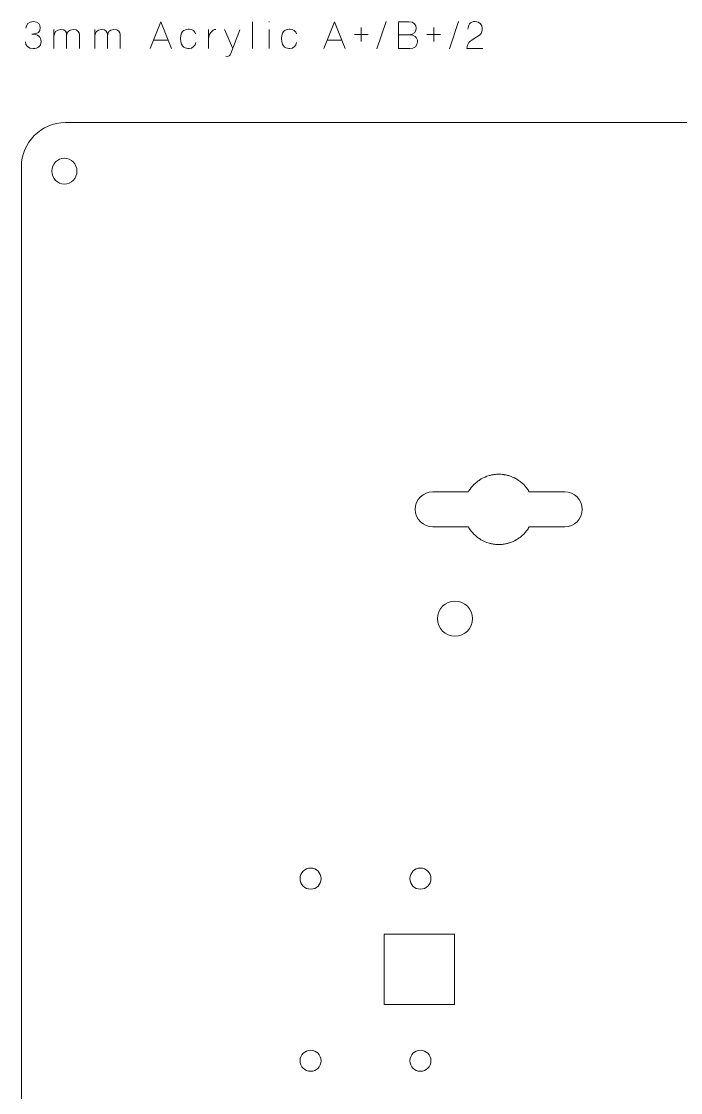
# Model space of a CAD drawing. Header units: inches. Extents: x -20.9 to 23.3, y -6.9 to 3.3.
# Drawn here: x 9.618 to 12.571, y -1.486 to 3.308 of the extents above; entities that cross this region are included whole.
import ezdxf

# ---------------------------------------------------------------- set-up
doc = ezdxf.new("R2010")
doc.units = ezdxf.units.IN
doc.header["$MEASUREMENT"] = 0
doc.layers.add('Layer 1', color=7, linetype='Continuous')

msp = doc.modelspace()

# ---------------------------------------------------------------- linework, layer by layer
at = {"layer": 'Layer 1', "color": 250, "lineweight": 9}
msp.add_lwpolyline([(11.2431, -1.092), (11.2431, -0.7771), (11.5581, -0.7771), (11.5581, -1.092), (11.2431, -1.092)], dxfattribs=at)
at = {"layer": 'Layer 1', "color": 222, "lineweight": 9}
for points, knots in [([(11.2518, 3.3084), (11.2518, 3.3084), (11.211, 3.1855), (11.211, 3.1855), (11.211, 3.1855), (11.2518, 3.3084), (11.2518, 3.3084)], [0, 0, 0, 0, 1, 1, 1, 2, 2, 2, 2]), ([(11.576, 3.3084), (11.576, 3.3084), (11.5352, 3.1855), (11.5352, 3.1855), (11.5352, 3.1855), (11.576, 3.3084), (11.576, 3.3084)], [0, 0, 0, 0, 1, 1, 1, 2, 2, 2, 2]), ([(11.6853, 3.1871), (11.6853, 3.1871), (11.6138, 3.1871), (11.6138, 3.1871), (11.6145, 3.2115), (11.6275, 3.2193), (11.6417, 3.2286), (11.6417, 3.2286), (11.6701, 3.2476), (11.6701, 3.2476), (11.682, 3.2558), (11.6818, 3.2674), (11.6818, 3.2786), (11.6818, 3.2899), (11.6748, 3.3082), (11.6511, 3.3082), (11.6273, 3.3082), (11.6185, 3.2906), (11.6185, 3.2739), (11.6185, 3.2906), (11.6273, 3.3082), (11.6511, 3.3082), (11.6748, 3.3082), (11.6818, 3.2899), (11.6818, 3.2786), (11.6818, 3.2674), (11.682, 3.2558), (11.6701, 3.2476), (11.6701, 3.2476), (11.6417, 3.2286), (11.6417, 3.2286), (11.6275, 3.2193), (11.6145, 3.2115), (11.6138, 3.1871), (11.6138, 3.1871), (11.6853, 3.1871), (11.6853, 3.1871)], [0, 0, 0, 0, 1, 1, 1, 2, 2, 2, 3, 3, 3, 4, 4, 4, 5, 5, 5, 6, 6, 6, 7, 7, 7, 8, 8, 8, 9, 9, 9, 10, 10, 10, 11, 11, 11, 12, 12, 12, 12]), ([(9.6362, 3.2173), (9.6362, 3.1995), (9.6492, 3.1871), (9.6705, 3.1871), (9.6918, 3.1871), (9.7065, 3.196), (9.7065, 3.218), (9.7065, 3.2399), (9.6935, 3.2518), (9.6645, 3.2518), (9.6933, 3.2516), (9.7027, 3.2634), (9.7027, 3.2794), (9.7027, 3.2954), (9.6945, 3.3079), (9.6718, 3.3079), (9.6494, 3.3079), (9.6385, 3.2937), (9.6385, 3.2778), (9.6385, 3.2937), (9.6494, 3.3079), (9.6718, 3.3079), (9.6945, 3.3079), (9.7027, 3.2954), (9.7027, 3.2794), (9.7027, 3.2634), (9.6933, 3.2516), (9.6645, 3.2518), (9.6935, 3.2518), (9.7065, 3.2399), (9.7065, 3.218), (9.7065, 3.196), (9.6918, 3.1871), (9.6705, 3.1871), (9.6492, 3.1871), (9.6362, 3.1995), (9.6362, 3.2173)], [0, 0, 0, 0, 1, 1, 1, 2, 2, 2, 3, 3, 3, 4, 4, 4, 5, 5, 5, 6, 6, 6, 7, 7, 7, 8, 8, 8, 9, 9, 9, 10, 10, 10, 11, 11, 11, 12, 12, 12, 12]), ([(9.8207, 3.2504), (9.8207, 3.2581), (9.8157, 3.2724), (9.7945, 3.2726), (9.7734, 3.2728), (9.7639, 3.2563), (9.7639, 3.2409), (9.7639, 3.2563), (9.7734, 3.2728), (9.7945, 3.2726), (9.8157, 3.2724), (9.8207, 3.2581), (9.8207, 3.2504), (9.8207, 3.2504), (9.8207, 3.1871), (9.8207, 3.1871), (9.8207, 3.1871), (9.8207, 3.2504), (9.8207, 3.2504)], [0, 0, 0, 0, 1, 1, 1, 2, 2, 2, 3, 3, 3, 4, 4, 4, 5, 5, 5, 6, 6, 6, 6]), ([(9.7639, 3.2726), (9.7639, 3.2726), (9.7639, 3.1871), (9.7639, 3.1871), (9.7639, 3.1871), (9.7639, 3.2726), (9.7639, 3.2726)], [0, 0, 0, 0, 1, 1, 1, 2, 2, 2, 2]), ([(9.878, 3.2504), (9.878, 3.2581), (9.8706, 3.2724), (9.8495, 3.2726), (9.8283, 3.2728), (9.8207, 3.2563), (9.8207, 3.2409), (9.8207, 3.2563), (9.8283, 3.2728), (9.8495, 3.2726), (9.8706, 3.2724), (9.878, 3.2581), (9.878, 3.2504), (9.878, 3.2504), (9.878, 3.1871), (9.878, 3.1871), (9.878, 3.1871), (9.878, 3.2504), (9.878, 3.2504)], [0, 0, 0, 0, 1, 1, 1, 2, 2, 2, 3, 3, 3, 4, 4, 4, 5, 5, 5, 6, 6, 6, 6]), ([(10.0037, 3.2504), (10.0037, 3.2581), (9.9987, 3.2724), (9.9775, 3.2726), (9.9563, 3.2728), (9.9469, 3.2563), (9.9469, 3.2409), (9.9469, 3.2563), (9.9563, 3.2728), (9.9775, 3.2726), (9.9987, 3.2724), (10.0037, 3.2581), (10.0037, 3.2504), (10.0037, 3.2504), (10.0037, 3.1871), (10.0037, 3.1871), (10.0037, 3.1871), (10.0037, 3.2504), (10.0037, 3.2504)], [0, 0, 0, 0, 1, 1, 1, 2, 2, 2, 3, 3, 3, 4, 4, 4, 5, 5, 5, 6, 6, 6, 6]), ([(9.9469, 3.2726), (9.9469, 3.2726), (9.9469, 3.1871), (9.9469, 3.1871), (9.9469, 3.1871), (9.9469, 3.2726), (9.9469, 3.2726)], [0, 0, 0, 0, 1, 1, 1, 2, 2, 2, 2]), ([(10.0609, 3.2504), (10.0609, 3.2581), (10.0536, 3.2724), (10.0325, 3.2726), (10.0113, 3.2728), (10.0037, 3.2563), (10.0037, 3.2409), (10.0037, 3.2563), (10.0113, 3.2728), (10.0325, 3.2726), (10.0536, 3.2724), (10.0609, 3.2581), (10.0609, 3.2504), (10.0609, 3.2504), (10.0609, 3.1871), (10.0609, 3.1871), (10.0609, 3.1871), (10.0609, 3.2504), (10.0609, 3.2504)], [0, 0, 0, 0, 1, 1, 1, 2, 2, 2, 3, 3, 3, 4, 4, 4, 5, 5, 5, 6, 6, 6, 6]), ([(10.1952, 3.1871), (10.1952, 3.1871), (10.2428, 3.3072), (10.2428, 3.3072), (10.2428, 3.3072), (10.2906, 3.1871), (10.2906, 3.1871), (10.2906, 3.1871), (10.2428, 3.3072), (10.2428, 3.3072), (10.2428, 3.3072), (10.1952, 3.1871), (10.1952, 3.1871)], [0, 0, 0, 0, 1, 1, 1, 2, 2, 2, 3, 3, 3, 4, 4, 4, 4]), ([(10.3992, 3.2143), (10.3987, 3.2003), (10.3837, 3.1871), (10.3695, 3.1871), (10.3555, 3.1871), (10.3314, 3.1895), (10.3314, 3.2313), (10.3314, 3.2729), (10.3583, 3.2734), (10.3702, 3.2734), (10.382, 3.2734), (10.3977, 3.2643), (10.3987, 3.2526), (10.3977, 3.2643), (10.382, 3.2734), (10.3702, 3.2734), (10.3583, 3.2734), (10.3314, 3.2729), (10.3314, 3.2313), (10.3314, 3.1895), (10.3555, 3.1871), (10.3695, 3.1871), (10.3837, 3.1871), (10.3987, 3.2003), (10.3992, 3.2143)], [0, 0, 0, 0, 1, 1, 1, 2, 2, 2, 3, 3, 3, 4, 4, 4, 5, 5, 5, 6, 6, 6, 7, 7, 7, 8, 8, 8, 8]), ([(10.4895, 3.2726), (10.474, 3.2728), (10.4563, 3.2499), (10.4568, 3.2308), (10.4563, 3.2499), (10.474, 3.2728), (10.4895, 3.2726)], [0, 0, 0, 0, 1, 1, 1, 2, 2, 2, 2]), ([(10.4568, 3.2726), (10.4568, 3.2726), (10.4568, 3.1871), (10.4568, 3.1871), (10.4568, 3.1871), (10.4568, 3.2726), (10.4568, 3.2726)], [0, 0, 0, 0, 1, 1, 1, 2, 2, 2, 2]), ([(10.565, 3.1866), (10.565, 3.1866), (10.5279, 3.2721), (10.5279, 3.2721), (10.5279, 3.2721), (10.565, 3.1866), (10.565, 3.1866)], [0, 0, 0, 0, 1, 1, 1, 2, 2, 2, 2]), ([(10.5568, 3.1646), (10.5568, 3.1646), (10.5965, 3.2714), (10.5965, 3.2714), (10.5965, 3.2714), (10.5568, 3.1646), (10.5568, 3.1646), (10.5533, 3.1553), (10.5454, 3.1493), (10.5342, 3.1528), (10.5454, 3.1493), (10.5533, 3.1553), (10.5568, 3.1646)], [0, 0, 0, 0, 1, 1, 1, 2, 2, 2, 3, 3, 3, 4, 4, 4, 4]), ([(10.654, 3.1871), (10.654, 3.1871), (10.654, 3.3072), (10.654, 3.3072), (10.654, 3.3072), (10.654, 3.1871), (10.654, 3.1871)], [0, 0, 0, 0, 1, 1, 1, 2, 2, 2, 2]), ([(10.7277, 3.3044), (10.7277, 3.3044), (10.7277, 3.3074), (10.7277, 3.3074), (10.7277, 3.3074), (10.7277, 3.3044), (10.7277, 3.3044)], [0, 0, 0, 0, 1, 1, 1, 2, 2, 2, 2]), ([(10.7277, 3.1873), (10.7277, 3.1873), (10.7277, 3.2728), (10.7277, 3.2728), (10.7277, 3.2728), (10.7277, 3.187), (10.7277, 3.1873)], [0, 0, 0, 0, 1, 1, 1, 2, 2, 2, 2]), ([(10.8213, 3.1871), (10.8073, 3.1871), (10.7832, 3.1895), (10.7832, 3.2313), (10.7832, 3.2729), (10.8102, 3.2734), (10.822, 3.2734), (10.8338, 3.2734), (10.8495, 3.2643), (10.8505, 3.2526), (10.8495, 3.2643), (10.8338, 3.2734), (10.822, 3.2734), (10.8102, 3.2734), (10.7832, 3.2729), (10.7832, 3.2313), (10.7832, 3.1895), (10.8073, 3.1871), (10.8213, 3.1871), (10.8355, 3.1871), (10.8505, 3.2003), (10.851, 3.2143), (10.8505, 3.2003), (10.8355, 3.1871), (10.8213, 3.1871)], [0, 0, 0, 0, 1, 1, 1, 2, 2, 2, 3, 3, 3, 4, 4, 4, 5, 5, 5, 6, 6, 6, 7, 7, 7, 8, 8, 8, 8]), ([(10.9735, 3.1871), (10.9735, 3.1871), (11.0212, 3.3072), (11.0212, 3.3072), (11.0212, 3.3072), (11.069, 3.1871), (11.069, 3.1871), (11.069, 3.1871), (11.0212, 3.3072), (11.0212, 3.3072), (11.0212, 3.3072), (10.9735, 3.1871), (10.9735, 3.1871)], [0, 0, 0, 0, 1, 1, 1, 2, 2, 2, 3, 3, 3, 4, 4, 4, 4]), ([(11.1408, 3.2186), (11.1408, 3.2186), (11.1408, 3.2499), (11.1408, 3.2499), (11.1408, 3.2499), (11.1097, 3.2499), (11.1097, 3.2499), (11.1097, 3.2499), (11.1408, 3.2499), (11.1408, 3.2499), (11.1408, 3.2499), (11.1408, 3.2813), (11.1408, 3.2813), (11.1408, 3.2813), (11.1408, 3.2499), (11.1408, 3.2499), (11.1408, 3.2499), (11.172, 3.2499), (11.172, 3.2499), (11.172, 3.2499), (11.1408, 3.2499), (11.1408, 3.2499), (11.1408, 3.2499), (11.1408, 3.2186), (11.1408, 3.2186)], [0, 0, 0, 0, 1, 1, 1, 2, 2, 2, 3, 3, 3, 4, 4, 4, 5, 5, 5, 6, 6, 6, 7, 7, 7, 8, 8, 8, 8]), ([(11.3077, 3.2489), (11.3077, 3.2489), (11.3538, 3.2489), (11.3538, 3.2489), (11.3778, 3.2489), (11.3876, 3.2634), (11.3871, 3.2779), (11.3865, 3.2924), (11.3763, 3.3072), (11.3541, 3.3072), (11.3541, 3.3072), (11.3077, 3.3072), (11.3077, 3.3072), (11.3077, 3.3072), (11.3077, 3.1871), (11.3077, 3.1871), (11.3077, 3.1871), (11.3588, 3.1871), (11.3588, 3.1871), (11.3778, 3.1871), (11.3928, 3.1985), (11.3928, 3.2174), (11.3925, 3.2364), (11.3766, 3.2489), (11.3538, 3.2489), (11.3766, 3.2489), (11.3925, 3.2364), (11.3928, 3.2174), (11.3928, 3.1985), (11.3778, 3.1871), (11.3588, 3.1871), (11.3588, 3.1871), (11.3077, 3.1871), (11.3077, 3.1871), (11.3077, 3.1871), (11.3077, 3.3072), (11.3077, 3.3072), (11.3077, 3.3072), (11.3541, 3.3072), (11.3541, 3.3072), (11.3763, 3.3072), (11.3865, 3.2924), (11.3871, 3.2779), (11.3876, 3.2634), (11.3778, 3.2489), (11.3538, 3.2489), (11.3538, 3.2489), (11.3077, 3.2489), (11.3077, 3.2489)], [0, 0, 0, 0, 1, 1, 1, 2, 2, 2, 3, 3, 3, 4, 4, 4, 5, 5, 5, 6, 6, 6, 7, 7, 7, 8, 8, 8, 9, 9, 9, 10, 10, 10, 11, 11, 11, 12, 12, 12, 13, 13, 13, 14, 14, 14, 15, 15, 15, 16, 16, 16, 16]), ([(11.465, 3.2186), (11.465, 3.2186), (11.465, 3.2499), (11.465, 3.2499), (11.465, 3.2499), (11.4338, 3.2499), (11.4338, 3.2499), (11.4338, 3.2499), (11.465, 3.2499), (11.465, 3.2499), (11.465, 3.2499), (11.465, 3.2813), (11.465, 3.2813), (11.465, 3.2813), (11.465, 3.2499), (11.465, 3.2499), (11.465, 3.2499), (11.4961, 3.2499), (11.4961, 3.2499), (11.4961, 3.2499), (11.465, 3.2499), (11.465, 3.2499), (11.465, 3.2499), (11.465, 3.2186), (11.465, 3.2186)], [0, 0, 0, 0, 1, 1, 1, 2, 2, 2, 3, 3, 3, 4, 4, 4, 5, 5, 5, 6, 6, 6, 7, 7, 7, 8, 8, 8, 8]), ([(10.2102, 3.2249), (10.2102, 3.2249), (10.2755, 3.2249), (10.2755, 3.2249), (10.2755, 3.2249), (10.2102, 3.2249), (10.2102, 3.2249)], [0, 0, 0, 0, 1, 1, 1, 2, 2, 2, 2]), ([(10.9885, 3.2249), (10.9885, 3.2249), (11.0538, 3.2249), (11.0538, 3.2249), (11.0538, 3.2249), (10.9885, 3.2249), (10.9885, 3.2249)], [0, 0, 0, 0, 1, 1, 1, 2, 2, 2, 2])]:
    msp.add_open_spline(points, degree=3, knots=knots, dxfattribs=at)
at = {"layer": 'Layer 1', "color": 250, "lineweight": 9}
for points, knots in [([(9.6969, -5.6503), (9.6535, -5.6503), (9.6182, -5.6856), (9.6182, -5.7291), (9.6182, -5.7291), (9.6182, -6.0028), (9.6182, -6.0028), (9.6182, -6.1111), (9.7068, -6.1997), (9.8151, -6.1997), (9.8151, -6.1997), (15.3269, -6.1997), (15.3269, -6.1997), (15.4351, -6.1997), (15.5237, -6.1111), (15.5237, -6.0028), (15.5237, -6.0028), (15.5237, 2.6586), (15.5237, 2.6586), (15.5237, 2.7668), (15.4351, 2.8554), (15.3269, 2.8554), (15.3269, 2.8554), (9.8151, 2.8554), (9.8151, 2.8554), (9.7068, 2.8554), (9.6182, 2.7668), (9.6182, 2.6586), (9.6182, 2.6586), (9.6182, -3.4794), (9.6182, -3.4794), (9.6182, -3.5229), (9.6535, -3.5582), (9.6969, -3.5582), (9.6969, -3.5582), (9.7743, -3.5582), (9.7743, -3.5582), (9.7743, -3.5582), (9.7743, -3.6249), (9.7743, -3.6249), (9.7743, -3.6249), (9.6969, -3.6249), (9.6969, -3.6249), (9.6535, -3.6249), (9.6182, -3.6602), (9.6182, -3.7037), (9.6182, -3.7037), (9.6182, -5.5048), (9.6182, -5.5048), (9.6182, -5.5483), (9.6535, -5.5836), (9.6969, -5.5836), (9.6969, -5.5836), (9.7743, -5.5836), (9.7743, -5.5836), (9.7743, -5.5836), (9.7743, -5.6503), (9.7743, -5.6503), (9.7743, -5.6503), (9.6969, -5.6503), (9.6969, -5.6503)], [0, 0, 0, 0, 1, 1, 1, 2, 2, 2, 3, 3, 3, 4, 4, 4, 5, 5, 5, 6, 6, 6, 7, 7, 7, 8, 8, 8, 9, 9, 9, 10, 10, 10, 11, 11, 11, 12, 12, 12, 13, 13, 13, 14, 14, 14, 15, 15, 15, 16, 16, 16, 17, 17, 17, 18, 18, 18, 19, 19, 19, 20, 20, 20, 20]), ([(9.867, 2.6382), (9.867, 2.6061), (9.8419, 2.5801), (9.8109, 2.5801), (9.7799, 2.5801), (9.7548, 2.6061), (9.7548, 2.6382), (9.7548, 2.6703), (9.7799, 2.6963), (9.8109, 2.6963), (9.8419, 2.6963), (9.867, 2.6703), (9.867, 2.6382)], [0, 0, 0, 0, 1, 1, 1, 2, 2, 2, 3, 3, 3, 4, 4, 4, 4]), ([(11.4613, 1.0455), (11.4613, 1.0455), (11.6203, 1.0455), (11.6203, 1.0455), (11.6203, 1.0455), (11.6203, 1.0455), (11.6203, 1.0455), (11.6236, 1.0398), (11.6273, 1.0343), (11.6313, 1.0291), (11.6315, 1.0288), (11.6317, 1.0286), (11.6319, 1.0283), (11.6399, 1.0179), (11.6492, 1.0085), (11.6595, 1.0004), (11.66, 1), (11.6606, 0.9996), (11.6611, 0.9992), (11.6656, 0.9957), (11.6703, 0.9925), (11.6752, 0.9896), (11.6761, 0.989), (11.677, 0.9884), (11.678, 0.9879), (11.6889, 0.9816), (11.7005, 0.9766), (11.7128, 0.973), (11.7144, 0.9726), (11.716, 0.9722), (11.7176, 0.9718), (11.7222, 0.9706), (11.727, 0.9697), (11.7318, 0.9689), (11.7336, 0.9686), (11.7354, 0.9683), (11.7372, 0.9681), (11.7435, 0.9673), (11.75, 0.9668), (11.7566, 0.9668), (11.7631, 0.9668), (11.7696, 0.9673), (11.7759, 0.9681), (11.7778, 0.9683), (11.7795, 0.9686), (11.7813, 0.9689), (11.7861, 0.9697), (11.7909, 0.9706), (11.7955, 0.9718), (11.7971, 0.9722), (11.7987, 0.9726), (11.8003, 0.973), (11.8126, 0.9766), (11.8243, 0.9816), (11.8351, 0.9879), (11.8361, 0.9884), (11.837, 0.989), (11.8379, 0.9896), (11.8428, 0.9925), (11.8475, 0.9957), (11.852, 0.9992), (11.8525, 0.9996), (11.8531, 1), (11.8536, 1.0004), (11.8639, 1.0085), (11.8732, 1.0179), (11.8813, 1.0283), (11.8815, 1.0286), (11.8816, 1.0288), (11.8818, 1.0291), (11.8858, 1.0343), (11.8895, 1.0398), (11.8928, 1.0455), (11.8928, 1.0455), (11.8928, 1.0455), (11.8928, 1.0455), (11.8928, 1.0455), (12.0518, 1.0455), (12.0518, 1.0455), (12.0953, 1.0455), (12.1306, 1.0808), (12.1306, 1.1242), (12.1306, 1.1677), (12.0953, 1.203), (12.0518, 1.203), (12.0518, 1.203), (11.8928, 1.203), (11.8928, 1.203), (11.8928, 1.203), (11.8928, 1.203), (11.8928, 1.203), (11.8895, 1.2087), (11.8858, 1.2142), (11.8818, 1.2194), (11.8816, 1.2197), (11.8815, 1.2199), (11.8813, 1.2201), (11.8732, 1.2306), (11.8639, 1.24), (11.8536, 1.2481), (11.8531, 1.2485), (11.8525, 1.2489), (11.852, 1.2493), (11.8475, 1.2527), (11.8428, 1.2559), (11.8379, 1.2589), (11.837, 1.2595), (11.8361, 1.26), (11.8351, 1.2606), (11.8243, 1.2669), (11.8126, 1.2719), (11.8003, 1.2754), (11.7987, 1.2759), (11.7971, 1.2763), (11.7955, 1.2767), (11.7909, 1.2778), (11.7861, 1.2788), (11.7813, 1.2796), (11.7795, 1.2799), (11.7778, 1.2802), (11.7759, 1.2804), (11.7696, 1.2812), (11.7631, 1.2817), (11.7566, 1.2817), (11.75, 1.2817), (11.7435, 1.2812), (11.7372, 1.2804), (11.7354, 1.2802), (11.7336, 1.2799), (11.7318, 1.2796), (11.727, 1.2788), (11.7222, 1.2778), (11.7176, 1.2767), (11.716, 1.2763), (11.7144, 1.2759), (11.7128, 1.2754), (11.7005, 1.2719), (11.6889, 1.2669), (11.678, 1.2606), (11.677, 1.26), (11.6761, 1.2595), (11.6752, 1.2589), (11.6703, 1.2559), (11.6656, 1.2527), (11.6611, 1.2493), (11.6606, 1.2489), (11.66, 1.2485), (11.6595, 1.2481), (11.6492, 1.24), (11.6399, 1.2306), (11.6319, 1.2201), (11.6317, 1.2199), (11.6315, 1.2197), (11.6313, 1.2194), (11.6273, 1.2142), (11.6236, 1.2087), (11.6203, 1.203), (11.6203, 1.203), (11.6203, 1.203), (11.6203, 1.203), (11.6203, 1.203), (11.4613, 1.203), (11.4613, 1.203), (11.4178, 1.203), (11.3825, 1.1677), (11.3825, 1.1242), (11.3825, 1.0808), (11.4178, 1.0455), (11.4613, 1.0455)], [0, 0, 0, 0, 1, 1, 1, 2, 2, 2, 3, 3, 3, 4, 4, 4, 5, 5, 5, 6, 6, 6, 7, 7, 7, 8, 8, 8, 9, 9, 9, 10, 10, 10, 11, 11, 11, 12, 12, 12, 13, 13, 13, 14, 14, 14, 15, 15, 15, 16, 16, 16, 17, 17, 17, 18, 18, 18, 19, 19, 19, 20, 20, 20, 21, 21, 21, 22, 22, 22, 23, 23, 23, 24, 24, 24, 25, 25, 25, 26, 26, 26, 27, 27, 27, 28, 28, 28, 29, 29, 29, 30, 30, 30, 31, 31, 31, 32, 32, 32, 33, 33, 33, 34, 34, 34, 35, 35, 35, 36, 36, 36, 37, 37, 37, 38, 38, 38, 39, 39, 39, 40, 40, 40, 41, 41, 41, 42, 42, 42, 43, 43, 43, 44, 44, 44, 45, 45, 45, 46, 46, 46, 47, 47, 47, 48, 48, 48, 49, 49, 49, 50, 50, 50, 51, 51, 51, 52, 52, 52, 53, 53, 53, 54, 54, 54, 55, 55, 55, 56, 56, 56, 56]), ([(11.5601, 0.714), (11.5166, 0.714), (11.4814, 0.6788), (11.4814, 0.6353), (11.4814, 0.5918), (11.5166, 0.5565), (11.5601, 0.5565), (11.6036, 0.5565), (11.6389, 0.5918), (11.6389, 0.6353), (11.6389, 0.6788), (11.6036, 0.714), (11.5601, 0.714)], [0, 0, 0, 0, 1, 1, 1, 2, 2, 2, 3, 3, 3, 4, 4, 4, 4]), ([(10.9135, -0.5756), (10.8874, -0.5756), (10.8662, -0.5545), (10.8662, -0.5284), (10.8662, -0.5023), (10.8874, -0.4811), (10.9135, -0.4811), (10.9396, -0.4811), (10.9607, -0.5023), (10.9607, -0.5284), (10.9607, -0.5545), (10.9396, -0.5756), (10.9135, -0.5756)], [0, 0, 0, 0, 1, 1, 1, 2, 2, 2, 3, 3, 3, 4, 4, 4, 4]), ([(11.4055, -0.5756), (11.3795, -0.5756), (11.3583, -0.5545), (11.3583, -0.5284), (11.3583, -0.5023), (11.3795, -0.4811), (11.4055, -0.4811), (11.4316, -0.4811), (11.4528, -0.5023), (11.4528, -0.5284), (11.4528, -0.5545), (11.4316, -0.5756), (11.4055, -0.5756)], [0, 0, 0, 0, 1, 1, 1, 2, 2, 2, 3, 3, 3, 4, 4, 4, 4]), ([(10.9135, -1.3909), (10.8874, -1.3909), (10.8662, -1.3698), (10.8662, -1.3437), (10.8662, -1.3176), (10.8874, -1.2964), (10.9135, -1.2964), (10.9396, -1.2964), (10.9607, -1.3176), (10.9607, -1.3437), (10.9607, -1.3698), (10.9396, -1.3909), (10.9135, -1.3909)], [0, 0, 0, 0, 1, 1, 1, 2, 2, 2, 3, 3, 3, 4, 4, 4, 4]), ([(11.4055, -1.3909), (11.3795, -1.3909), (11.3583, -1.3698), (11.3583, -1.3437), (11.3583, -1.3176), (11.3795, -1.2964), (11.4055, -1.2964), (11.4316, -1.2964), (11.4528, -1.3176), (11.4528, -1.3437), (11.4528, -1.3698), (11.4316, -1.3909), (11.4055, -1.3909)], [0, 0, 0, 0, 1, 1, 1, 2, 2, 2, 3, 3, 3, 4, 4, 4, 4])]:
    msp.add_open_spline(points, degree=3, knots=knots, dxfattribs=at)

doc.saveas('drawing.dxf')
